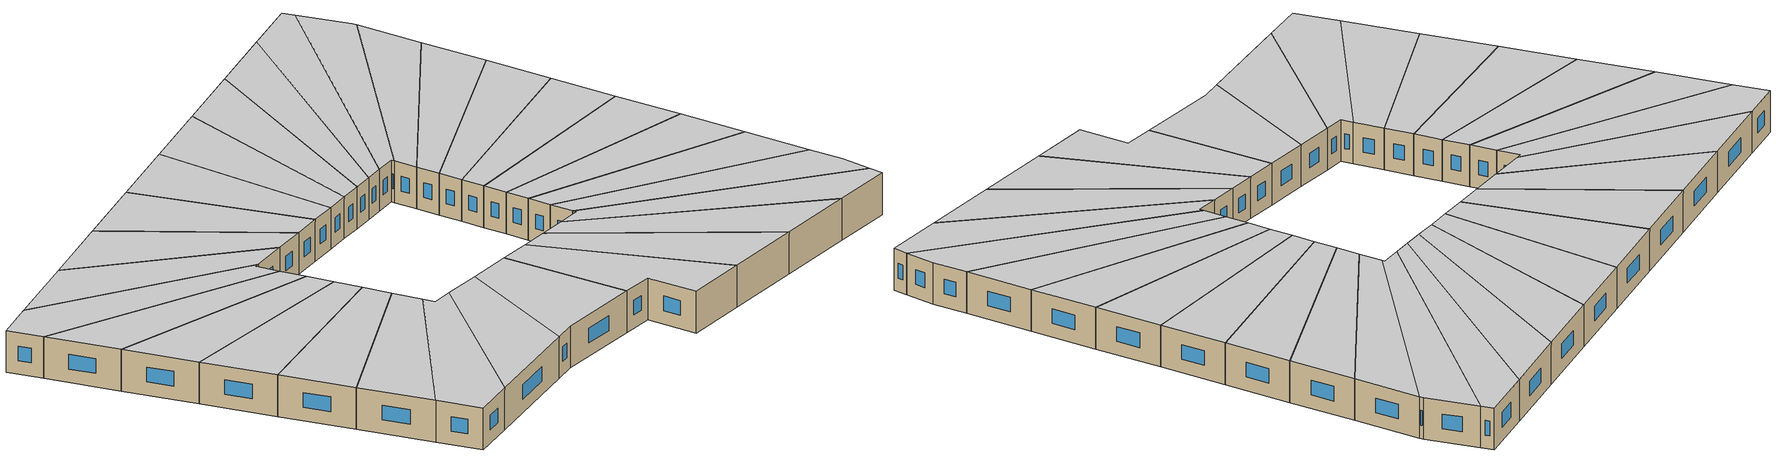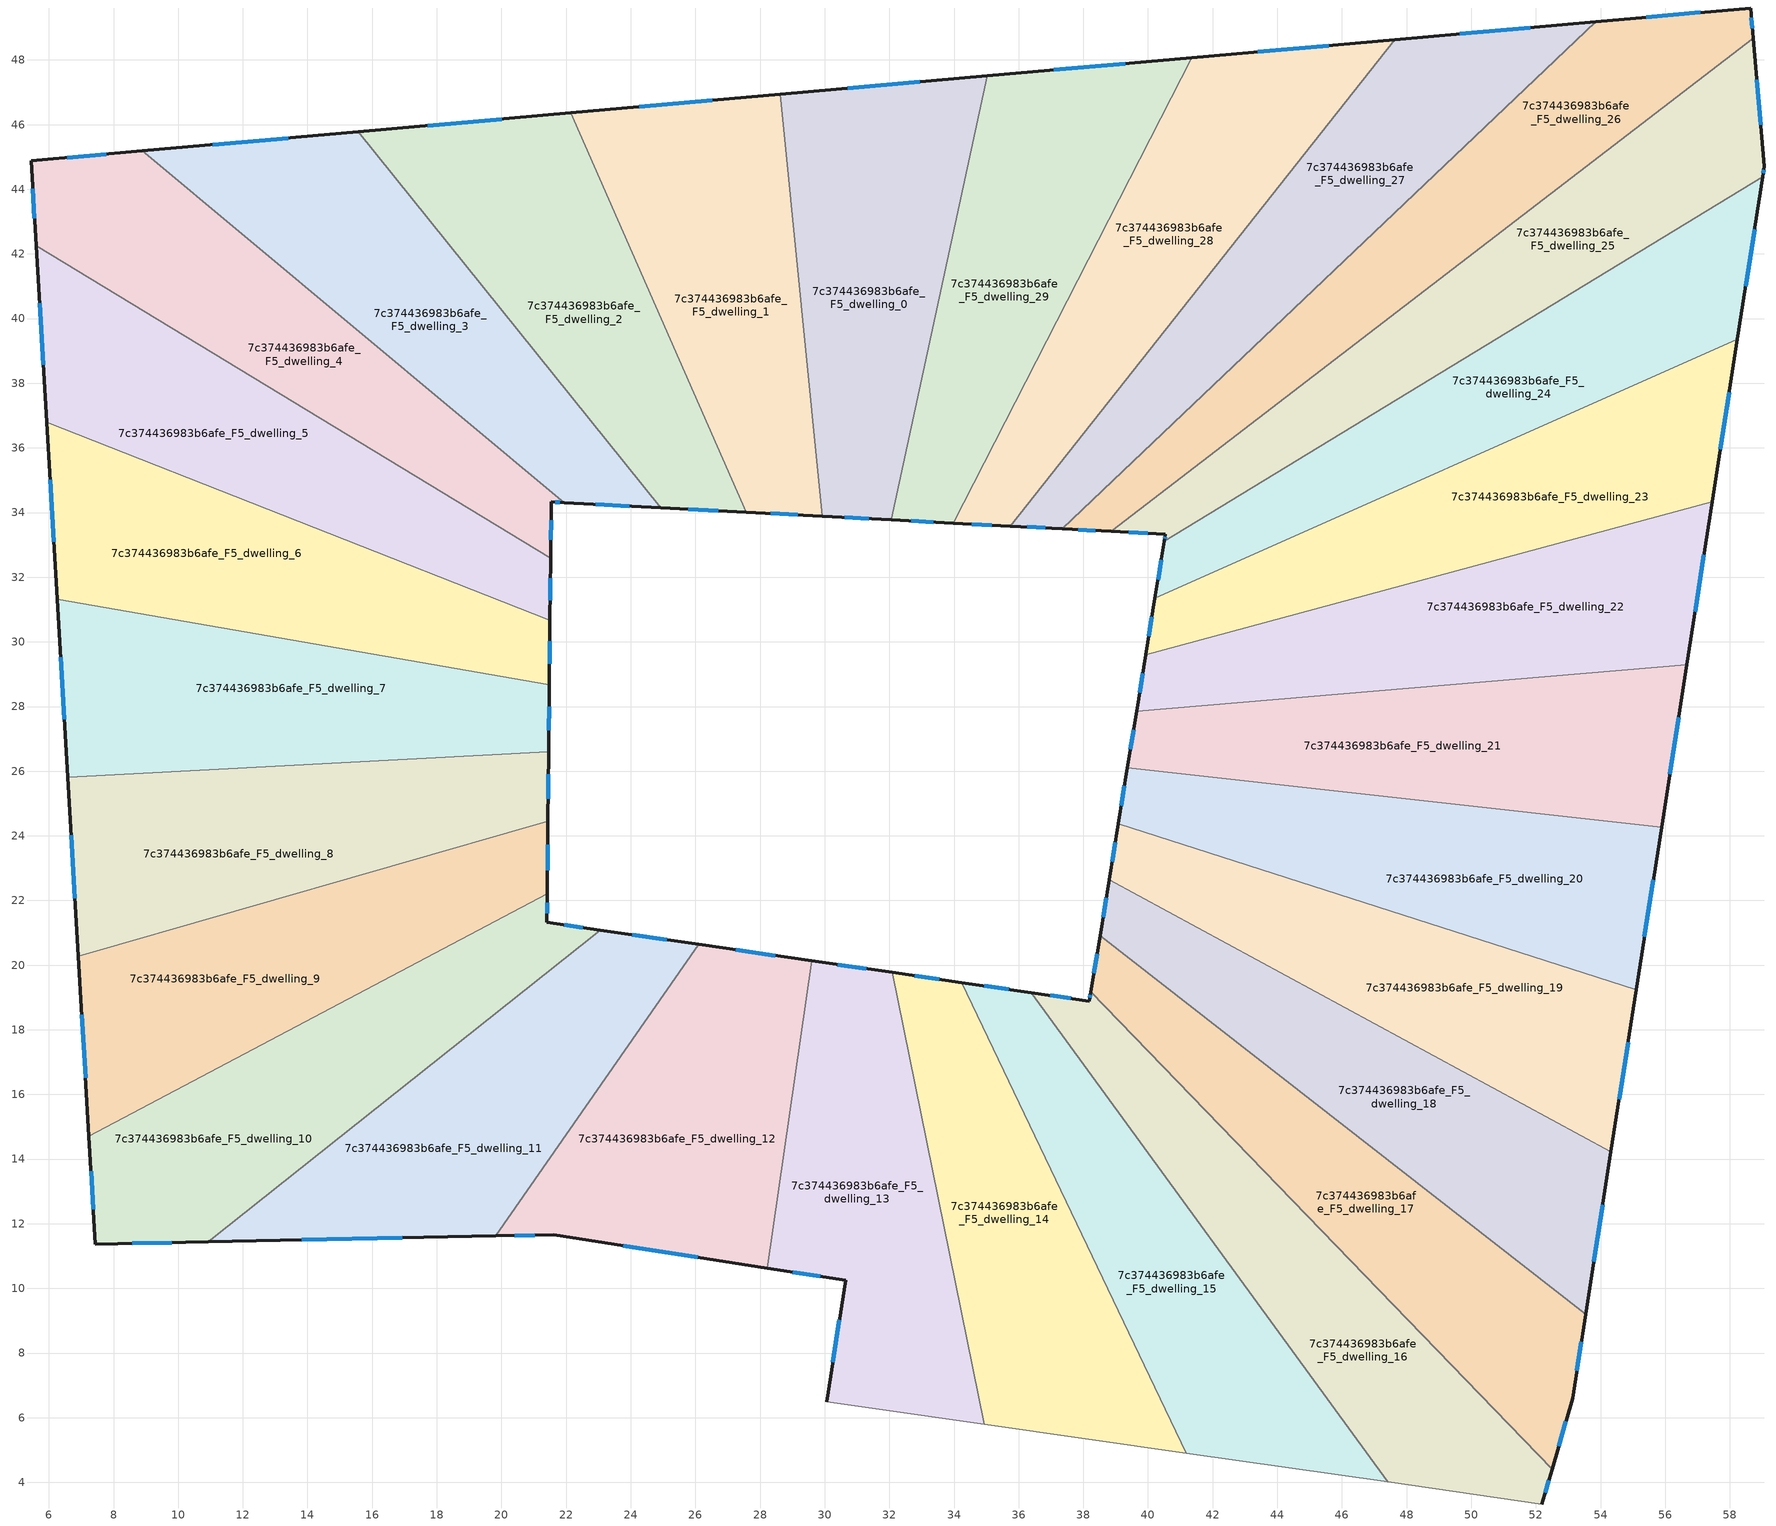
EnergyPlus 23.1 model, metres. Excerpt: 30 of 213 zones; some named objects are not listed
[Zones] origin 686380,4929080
7c374436983b6afe_F5_dwelling_0
 floor to 7c374436983b6afe_F4_dwelling_0 (EU_floor_Construction): 35.02,47.51 32.06,33.78 29.93,33.89 28.63,46.94 z15
 wall outside (EU_wall_Construction): 29.93,33.89 32.06,33.78 / 35.02,47.51 28.63,46.94 z15:18
 wall to 7c374436983b6afe_F5_dwelling_1 (EU_wall_Construction): 28.63,46.94 29.93,33.89 z15:18
 wall to 7c374436983b6afe_F5_dwelling_29 (EU_wall_Construction): 32.06,33.78 35.02,47.51 z15:18
 window (EU_Window_Construction): 30.62,33.85 31.36,33.81 / 32.94,47.32 30.71,47.12 z15.98:17.02
 ceiling to 7c374436983b6afe_F6_dwelling_0 (EU_floor_Construction): 32.06,33.78 35.02,47.51 28.63,46.94 29.93,33.89 z18
7c374436983b6afe_F5_dwelling_1
 floor to 7c374436983b6afe_F4_dwelling_1 (EU_floor_Construction): 28.63,46.94 29.93,33.89 27.57,34.01 22.15,46.36 z15
 wall outside (EU_wall_Construction): 27.57,34.01 29.93,33.89 / 28.63,46.94 22.15,46.36 z15:18
 wall to 7c374436983b6afe_F5_dwelling_2 (EU_wall_Construction): 22.15,46.36 27.57,34.01 z15:18
 window (EU_Window_Construction): 28.34,33.97 29.16,33.93 / 26.52,46.75 24.26,46.55 z15.98:17.02
 ceiling to 7c374436983b6afe_F6_dwelling_1 (EU_floor_Construction): 29.93,33.89 28.63,46.94 22.15,46.36 27.57,34.01 z18
7c374436983b6afe_F5_dwelling_10
 floor to 7c374436983b6afe_F4_dwelling_10 (EU_floor_Construction): 23.06,21.08 10.93,11.44 7.44,11.37 7.24,14.71 21.42,22.21 21.41,21.32 z15
 wall outside (EU_wall_Construction): 23.06,21.08 21.41,21.32 21.42,22.21 / 7.24,14.71 7.44,11.37 10.93,11.44 z15:18
 wall to 7c374436983b6afe_F5_dwelling_9 (EU_wall_Construction): 21.42,22.21 7.24,14.71 z15:18
 wall to 7c374436983b6afe_F5_dwelling_11 (EU_wall_Construction): 10.93,11.44 23.06,21.08 z15:18
 window (EU_Window_Construction): 21.41,21.61 21.42,21.92 / 22.52,21.16 21.95,21.24 / 8.57,11.39 9.8,11.42 / 7.31,13.62 7.37,12.46 z15.98:17.02
 ceiling to 7c374436983b6afe_F6_dwelling_10 (EU_floor_Construction): 23.06,21.08 21.41,21.32 21.42,22.21 7.24,14.71 7.44,11.37 10.93,11.44 z18
7c374436983b6afe_F5_dwelling_11
 floor to 7c374436983b6afe_F4_dwelling_11 (EU_floor_Construction): 26.11,20.64 19.82,11.62 10.93,11.44 23.06,21.08 z15
 wall outside (EU_wall_Construction): 26.11,20.64 23.06,21.08 / 10.93,11.44 19.82,11.62 z15:18
 wall to 7c374436983b6afe_F5_dwelling_12 (EU_wall_Construction): 19.82,11.62 26.11,20.64 z15:18
 window (EU_Window_Construction): 25.12,20.78 24.05,20.94 / 13.82,11.5 16.93,11.56 z15.98:17.02
 ceiling to 7c374436983b6afe_F6_dwelling_11 (EU_floor_Construction): 19.82,11.62 26.11,20.64 23.06,21.08 10.93,11.44 z18
7c374436983b6afe_F5_dwelling_12
 floor to 7c374436983b6afe_F4_dwelling_12 (EU_floor_Construction): 29.6,20.13 28.22,10.63 21.62,11.66 19.82,11.62 26.11,20.64 z15
 wall outside (EU_wall_Construction): 29.6,20.13 26.11,20.64 / 19.82,11.62 21.62,11.66 28.22,10.63 z15:18
 wall to 7c374436983b6afe_F5_dwelling_13 (EU_wall_Construction): 28.22,10.63 29.6,20.13 z15:18
 window (EU_Window_Construction): 28.47,20.3 27.25,20.47 / 23.77,11.32 26.07,10.96 / 20.41,11.64 21.03,11.65 z15.98:17.02
 ceiling to 7c374436983b6afe_F6_dwelling_12 (EU_floor_Construction): 28.22,10.63 29.6,20.13 26.11,20.64 19.82,11.62 21.62,11.66 z18
7c374436983b6afe_F5_dwelling_13
 floor to 7c374436983b6afe_F4_dwelling_13 (EU_floor_Construction): 32.09,19.77 34.93,5.8 30.06,6.5 30.65,10.25 28.22,10.63 29.6,20.13 z15
 wall outside (EU_wall_Construction): 32.09,19.77 29.6,20.13 / 28.22,10.63 30.65,10.25 30.06,6.5 z15:18
 wall to 7c374436983b6afe_F5_dwelling_14 (EU_wall_Construction): 34.93,5.8 32.09,19.77 z15:18
 wall adiabatic (EU_wall_Construction): 30.06,6.5 34.93,5.8 z15:18
 window (EU_Window_Construction): 31.28,19.89 30.41,20.02 / 30.46,9.03 30.25,7.72 / 29.01,10.51 29.86,10.37 z15.98:17.02
 ceiling to 7c374436983b6afe_F6_dwelling_13 (EU_floor_Construction): 34.93,5.8 32.09,19.77 29.6,20.13 28.22,10.63 30.65,10.25 30.06,6.5 z18
7c374436983b6afe_F5_dwelling_14
 floor to 7c374436983b6afe_F4_dwelling_14 (EU_floor_Construction): 34.24,19.46 41.18,4.91 34.93,5.8 32.09,19.77 z15
 wall outside (EU_wall_Construction): 34.24,19.46 32.09,19.77 z15:18
 wall to 7c374436983b6afe_F5_dwelling_15 (EU_wall_Construction): 41.18,4.91 34.24,19.46 z15:18
 wall adiabatic (EU_wall_Construction): 34.93,5.8 41.18,4.91 z15:18
 window (EU_Window_Construction): 33.54,19.56 32.79,19.67 z15.98:17.02
 ceiling to 7c374436983b6afe_F6_dwelling_14 (EU_floor_Construction): 41.18,4.91 34.24,19.46 32.09,19.77 34.93,5.8 z18
7c374436983b6afe_F5_dwelling_15
 floor to 7c374436983b6afe_F4_dwelling_15 (EU_floor_Construction): 36.39,19.15 47.42,4.01 41.18,4.91 34.24,19.46 z15
 wall outside (EU_wall_Construction): 36.39,19.15 34.24,19.46 z15:18
 wall to 7c374436983b6afe_F5_dwelling_16 (EU_wall_Construction): 47.42,4.01 36.39,19.15 z15:18
 wall adiabatic (EU_wall_Construction): 41.18,4.91 47.42,4.01 z15:18
 window (EU_Window_Construction): 35.69,19.25 34.94,19.36 z15.98:17.02
 ceiling to 7c374436983b6afe_F6_dwelling_15 (EU_floor_Construction): 47.42,4.01 36.39,19.15 34.24,19.46 41.18,4.91 z18
7c374436983b6afe_F5_dwelling_16
 floor to 7c374436983b6afe_F4_dwelling_16 (EU_floor_Construction): 38.24,19.18 52.5,4.41 52.19,3.33 47.42,4.01 36.39,19.15 38.19,18.89 z15
 wall outside (EU_wall_Construction): 38.24,19.18 38.19,18.89 36.39,19.15 / 52.19,3.33 52.5,4.41 z15:18
 wall to 7c374436983b6afe_F5_dwelling_17 (EU_wall_Construction): 52.5,4.41 38.24,19.18 z15:18
 wall adiabatic (EU_wall_Construction): 47.42,4.01 52.19,3.33 z15:18
 window (EU_Window_Construction): 37.6,18.97 36.98,19.07 / 38.22,19.09 38.2,18.98 / 52.29,3.68 52.4,4.06 z15.98:17.02
 ceiling to 7c374436983b6afe_F6_dwelling_16 (EU_floor_Construction): 52.19,3.33 52.5,4.41 38.24,19.18 38.19,18.89 36.39,19.15 47.42,4.01 z18
7c374436983b6afe_F5_dwelling_17
 floor to 7c374436983b6afe_F4_dwelling_17 (EU_floor_Construction): 53.54,9.2 53.14,6.61 52.5,4.41 38.24,19.18 38.52,20.91 z15
 wall outside (EU_wall_Construction): 38.52,20.91 38.24,19.18 / 52.5,4.41 53.14,6.61 53.54,9.2 z15:18
 wall to 7c374436983b6afe_F5_dwelling_18 (EU_wall_Construction): 53.54,9.2 38.52,20.91 z15:18
 window (EU_Window_Construction): 38.43,20.35 38.33,19.74 / 53.27,7.45 53.41,8.36 / 52.71,5.12 52.93,5.89 z15.98:17.02
 ceiling to 7c374436983b6afe_F6_dwelling_17 (EU_floor_Construction): 52.5,4.41 53.14,6.61 53.54,9.2 38.52,20.91 38.24,19.18 z18
7c374436983b6afe_F5_dwelling_18
 floor to 7c374436983b6afe_F4_dwelling_18 (EU_floor_Construction): 54.32,14.22 53.54,9.2 38.52,20.91 38.8,22.64 z15
 wall outside (EU_wall_Construction): 38.8,22.64 38.52,20.91 / 53.54,9.2 54.32,14.22 z15:18
 wall to 7c374436983b6afe_F5_dwelling_19 (EU_wall_Construction): 54.32,14.22 38.8,22.64 z15:18
 window (EU_Window_Construction): 38.71,22.08 38.61,21.47 / 53.8,10.83 54.07,12.59 z15.98:17.02
 ceiling to 7c374436983b6afe_F6_dwelling_18 (EU_floor_Construction): 53.54,9.2 54.32,14.22 38.8,22.64 38.52,20.91 z18
7c374436983b6afe_F5_dwelling_19
 floor to 7c374436983b6afe_F4_dwelling_19 (EU_floor_Construction): 55.1,19.24 54.32,14.22 38.8,22.64 39.08,24.37 z15
 wall outside (EU_wall_Construction): 39.08,24.37 38.8,22.64 / 54.32,14.22 55.1,19.24 z15:18
 wall to 7c374436983b6afe_F5_dwelling_20 (EU_wall_Construction): 55.1,19.24 39.08,24.37 z15:18
 window (EU_Window_Construction): 38.99,23.81 38.89,23.2 / 54.58,15.85 54.85,17.61 z15.98:17.02
 ceiling to 7c374436983b6afe_F6_dwelling_19 (EU_floor_Construction): 54.32,14.22 55.1,19.24 39.08,24.37 38.8,22.64 z18
7c374436983b6afe_F5_dwelling_2
 floor to 7c374436983b6afe_F4_dwelling_2 (EU_floor_Construction): 22.15,46.36 27.57,34.01 24.93,34.15 15.58,45.78 z15
 wall outside (EU_wall_Construction): 24.93,34.15 27.57,34.01 / 22.15,46.36 15.58,45.78 z15:18
 wall to 7c374436983b6afe_F5_dwelling_3 (EU_wall_Construction): 15.58,45.78 24.93,34.15 z15:18
 window (EU_Window_Construction): 25.78,34.11 26.71,34.06 / 20.01,46.17 17.71,45.97 z15.98:17.02
 ceiling to 7c374436983b6afe_F6_dwelling_2 (EU_floor_Construction): 27.57,34.01 22.15,46.36 15.58,45.78 24.93,34.15 z18
7c374436983b6afe_F5_dwelling_20
 floor to 7c374436983b6afe_F4_dwelling_20 (EU_floor_Construction): 55.89,24.27 55.1,19.24 39.08,24.37 39.36,26.11 z15
 wall outside (EU_wall_Construction): 39.36,26.11 39.08,24.37 / 55.1,19.24 55.89,24.27 z15:18
 wall to 7c374436983b6afe_F5_dwelling_21 (EU_wall_Construction): 55.89,24.27 39.36,26.11 z15:18
 window (EU_Window_Construction): 39.27,25.54 39.17,24.94 / 55.36,20.88 55.63,22.64 z15.98:17.02
 ceiling to 7c374436983b6afe_F6_dwelling_20 (EU_floor_Construction): 55.1,19.24 55.89,24.27 39.36,26.11 39.08,24.37 z18
7c374436983b6afe_F5_dwelling_21
 floor to 7c374436983b6afe_F4_dwelling_21 (EU_floor_Construction): 56.67,29.3 55.89,24.27 39.36,26.11 39.65,27.85 z15
 wall outside (EU_wall_Construction): 39.65,27.85 39.36,26.11 / 55.89,24.27 56.67,29.3 z15:18
 wall to 7c374436983b6afe_F5_dwelling_22 (EU_wall_Construction): 56.67,29.3 39.65,27.85 z15:18
 window (EU_Window_Construction): 39.55,27.28 39.46,26.67 / 56.14,25.91 56.42,27.66 z15.98:17.02
 ceiling to 7c374436983b6afe_F6_dwelling_21 (EU_floor_Construction): 55.89,24.27 56.67,29.3 39.65,27.85 39.36,26.11 z18
7c374436983b6afe_F5_dwelling_22
 floor to 7c374436983b6afe_F4_dwelling_22 (EU_floor_Construction): 57.45,34.33 56.67,29.3 39.65,27.85 39.93,29.6 z15
 wall outside (EU_wall_Construction): 39.93,29.6 39.65,27.85 / 56.67,29.3 57.45,34.33 z15:18
 wall to 7c374436983b6afe_F5_dwelling_23 (EU_wall_Construction): 57.45,34.33 39.93,29.6 z15:18
 window (EU_Window_Construction): 39.84,29.03 39.74,28.42 / 56.92,30.93 57.2,32.69 z15.98:17.02
 ceiling to 7c374436983b6afe_F6_dwelling_22 (EU_floor_Construction): 56.67,29.3 57.45,34.33 39.93,29.6 39.65,27.85 z18
7c374436983b6afe_F5_dwelling_23
 floor to 7c374436983b6afe_F4_dwelling_23 (EU_floor_Construction): 58.24,39.36 57.45,34.33 39.93,29.6 40.22,31.35 z15
 wall outside (EU_wall_Construction): 40.22,31.35 39.93,29.6 / 57.45,34.33 58.24,39.36 z15:18
 wall to 7c374436983b6afe_F5_dwelling_24 (EU_wall_Construction): 58.24,39.36 40.22,31.35 z15:18
 window (EU_Window_Construction): 40.12,30.78 40.02,30.17 / 57.71,35.96 57.98,37.72 z15.98:17.02
 ceiling to 7c374436983b6afe_F6_dwelling_23 (EU_floor_Construction): 57.45,34.33 58.24,39.36 40.22,31.35 39.93,29.6 z18
7c374436983b6afe_F5_dwelling_24
 floor to 7c374436983b6afe_F4_dwelling_24 (EU_floor_Construction): 59.02,44.39 58.24,39.36 40.22,31.35 40.5,33.11 z15
 wall outside (EU_wall_Construction): 40.5,33.11 40.22,31.35 / 58.24,39.36 59.02,44.39 z15:18
 wall to 7c374436983b6afe_F5_dwelling_25 (EU_wall_Construction): 59.02,44.39 40.5,33.11 z15:18
 window (EU_Window_Construction): 40.41,32.54 40.31,31.93 / 58.49,41 58.77,42.76 z15.98:17.02
 ceiling to 7c374436983b6afe_F6_dwelling_24 (EU_floor_Construction): 58.24,39.36 59.02,44.39 40.5,33.11 40.22,31.35 z18
7c374436983b6afe_F5_dwelling_25
 floor to 7c374436983b6afe_F4_dwelling_25 (EU_floor_Construction): 58.72,48.67 59.07,44.71 59.02,44.39 40.5,33.11 40.54,33.33 38.86,33.42 z15
 wall outside (EU_wall_Construction): 38.86,33.42 40.54,33.33 40.5,33.11 / 59.02,44.39 59.07,44.71 58.72,48.67 z15:18
 wall to 7c374436983b6afe_F5_dwelling_26 (EU_wall_Construction): 58.72,48.67 38.86,33.42 z15:18
 window (EU_Window_Construction): 40.53,33.26 40.52,33.18 / 39.4,33.39 39.99,33.36 / 58.96,46 58.83,47.38 / 59.04,44.5 59.05,44.61 z15.98:17.02
 ceiling to 7c374436983b6afe_F6_dwelling_25 (EU_floor_Construction): 59.02,44.39 59.07,44.71 58.72,48.67 38.86,33.42 40.54,33.33 40.5,33.11 z18
7c374436983b6afe_F5_dwelling_26
 floor to 7c374436983b6afe_F4_dwelling_26 (EU_floor_Construction): 58.64,49.61 58.72,48.67 38.86,33.42 37.35,33.5 53.85,49.18 z15
 wall outside (EU_wall_Construction): 37.35,33.5 38.86,33.42 / 58.72,48.67 58.64,49.61 53.85,49.18 z15:18
 wall to 7c374436983b6afe_F5_dwelling_27 (EU_wall_Construction): 53.85,49.18 37.35,33.5 z15:18
 window (EU_Window_Construction): 37.84,33.47 38.37,33.44 / 57.08,49.47 55.41,49.32 / 58.69,48.98 58.67,49.3 z15.98:17.02
 ceiling to 7c374436983b6afe_F6_dwelling_26 (EU_floor_Construction): 58.72,48.67 58.64,49.61 53.85,49.18 37.35,33.5 38.86,33.42 z18
7c374436983b6afe_F5_dwelling_27
 floor to 7c374436983b6afe_F4_dwelling_27 (EU_floor_Construction): 53.85,49.18 37.35,33.5 35.74,33.58 47.63,48.63 z15
 wall outside (EU_wall_Construction): 35.74,33.58 37.35,33.5 / 53.85,49.18 47.63,48.63 z15:18
 wall to 7c374436983b6afe_F5_dwelling_28 (EU_wall_Construction): 47.63,48.63 35.74,33.58 z15:18
 window (EU_Window_Construction): 36.27,33.55 36.83,33.52 / 51.83,49 49.65,48.81 z15.98:17.02
 ceiling to 7c374436983b6afe_F6_dwelling_27 (EU_floor_Construction): 53.85,49.18 47.63,48.63 35.74,33.58 37.35,33.5 z18
7c374436983b6afe_F5_dwelling_28
 floor to 7c374436983b6afe_F4_dwelling_28 (EU_floor_Construction): 47.63,48.63 35.74,33.58 33.98,33.67 41.35,48.07 z15
 wall outside (EU_wall_Construction): 33.98,33.67 35.74,33.58 / 47.63,48.63 41.35,48.07 z15:18
 wall to 7c374436983b6afe_F5_dwelling_29 (EU_wall_Construction): 41.35,48.07 33.98,33.67 z15:18
 window (EU_Window_Construction): 34.56,33.64 35.17,33.61 / 45.59,48.45 43.39,48.25 z15.98:17.02
 ceiling to 7c374436983b6afe_F6_dwelling_28 (EU_floor_Construction): 35.74,33.58 47.63,48.63 41.35,48.07 33.98,33.67 z18
7c374436983b6afe_F5_dwelling_29
 floor to 7c374436983b6afe_F4_dwelling_29 (EU_floor_Construction): 41.35,48.07 33.98,33.67 32.06,33.78 35.02,47.51 z15
 wall outside (EU_wall_Construction): 32.06,33.78 33.98,33.67 / 41.35,48.07 35.02,47.51 z15:18
 window (EU_Window_Construction): 32.68,33.74 33.36,33.71 / 39.3,47.89 37.08,47.69 z15.98:17.02
 ceiling to 7c374436983b6afe_F6_dwelling_29 (EU_floor_Construction): 33.98,33.67 41.35,48.07 35.02,47.51 32.06,33.78 z18
7c374436983b6afe_F5_dwelling_3
 floor to 7c374436983b6afe_F4_dwelling_3 (EU_floor_Construction): 15.58,45.78 24.93,34.15 21.94,34.31 8.89,45.18 z15
 wall outside (EU_wall_Construction): 21.94,34.31 24.93,34.15 / 15.58,45.78 8.89,45.18 z15:18
 wall to 7c374436983b6afe_F5_dwelling_4 (EU_wall_Construction): 8.89,45.18 21.94,34.31 z15:18
 window (EU_Window_Construction): 22.91,34.26 23.95,34.2 / 13.4,45.59 11.06,45.38 z15.98:17.02
 ceiling to 7c374436983b6afe_F6_dwelling_3 (EU_floor_Construction): 24.93,34.15 15.58,45.78 8.89,45.18 21.94,34.31 z18
7c374436983b6afe_F5_dwelling_4
 floor to 7c374436983b6afe_F4_dwelling_4 (EU_floor_Construction): 21.54,34.33 21.52,32.59 5.61,42.25 5.45,44.88 8.89,45.18 21.94,34.31 z15
 wall outside (EU_wall_Construction): 21.52,32.59 21.54,34.33 21.94,34.31 / 8.89,45.18 5.45,44.88 5.61,42.25 z15:18
 wall to 7c374436983b6afe_F5_dwelling_5 (EU_wall_Construction): 5.61,42.25 21.52,32.59 z15:18
 window (EU_Window_Construction): 21.67,34.32 21.81,34.31 / 21.53,33.16 21.53,33.76 / 5.5,44.02 5.56,43.1 / 7.77,45.09 6.57,44.98 z15.98:17.02
 ceiling to 7c374436983b6afe_F6_dwelling_4 (EU_floor_Construction): 21.52,32.59 21.54,34.33 21.94,34.31 8.89,45.18 5.45,44.88 5.61,42.25 z18
7c374436983b6afe_F5_dwelling_5
 floor to 7c374436983b6afe_F4_dwelling_5 (EU_floor_Construction): 21.52,32.59 21.5,30.67 5.93,36.79 5.61,42.25 z15
 wall outside (EU_wall_Construction): 21.5,30.67 21.52,32.59 / 5.61,42.25 5.93,36.79 z15:18
 wall to 7c374436983b6afe_F5_dwelling_6 (EU_wall_Construction): 5.93,36.79 21.5,30.67 z15:18
 window (EU_Window_Construction): 21.51,31.29 21.52,31.97 / 5.71,40.47 5.82,38.57 z15.98:17.02
 ceiling to 7c374436983b6afe_F6_dwelling_5 (EU_floor_Construction): 21.5,30.67 21.52,32.59 5.61,42.25 5.93,36.79 z18
7c374436983b6afe_F5_dwelling_6
 floor to 7c374436983b6afe_F4_dwelling_6 (EU_floor_Construction): 21.5,30.67 21.48,28.67 6.26,31.32 5.93,36.79 z15
 wall outside (EU_wall_Construction): 21.48,28.67 21.5,30.67 / 5.93,36.79 6.26,31.32 z15:18
 wall to 7c374436983b6afe_F5_dwelling_7 (EU_wall_Construction): 6.26,31.32 21.48,28.67 z15:18
 window (EU_Window_Construction): 21.49,29.32 21.5,30.02 / 6.04,35.01 6.15,33.1 z15.98:17.02
 ceiling to 7c374436983b6afe_F6_dwelling_6 (EU_floor_Construction): 21.48,28.67 21.5,30.67 5.93,36.79 6.26,31.32 z18
7c374436983b6afe_F5_dwelling_7
 floor to 7c374436983b6afe_F4_dwelling_7 (EU_floor_Construction): 21.48,28.67 21.46,26.6 6.58,25.81 6.26,31.32 z15
 wall outside (EU_wall_Construction): 21.46,26.6 21.48,28.67 / 6.26,31.32 6.58,25.81 z15:18
 wall to 7c374436983b6afe_F5_dwelling_8 (EU_wall_Construction): 6.58,25.81 21.46,26.6 z15:18
 window (EU_Window_Construction): 21.47,27.27 21.48,28 / 6.36,29.53 6.48,27.6 z15.98:17.02
 ceiling to 7c374436983b6afe_F6_dwelling_7 (EU_floor_Construction): 21.46,26.6 21.48,28.67 6.26,31.32 6.58,25.81 z18
7c374436983b6afe_F5_dwelling_8
 floor to 7c374436983b6afe_F4_dwelling_8 (EU_floor_Construction): 21.46,26.6 21.44,24.45 6.91,20.28 6.58,25.81 z15
 wall outside (EU_wall_Construction): 21.44,24.45 21.46,26.6 / 6.58,25.81 6.91,20.28 z15:18
 wall to 7c374436983b6afe_F5_dwelling_9 (EU_wall_Construction): 6.91,20.28 21.44,24.45 z15:18
 window (EU_Window_Construction): 21.45,25.15 21.45,25.9 / 6.69,24.01 6.8,22.08 z15.98:17.02
 ceiling to 7c374436983b6afe_F6_dwelling_8 (EU_floor_Construction): 21.44,24.45 21.46,26.6 6.58,25.81 6.91,20.28 z18
7c374436983b6afe_F5_dwelling_9
 floor to 7c374436983b6afe_F4_dwelling_9 (EU_floor_Construction): 21.44,24.45 21.42,22.21 7.24,14.71 6.91,20.28 z15
 wall outside (EU_wall_Construction): 21.42,22.21 21.44,24.45 / 6.91,20.28 7.24,14.71 z15:18
 window (EU_Window_Construction): 21.43,22.94 21.43,23.72 / 7.02,18.46 7.13,16.52 z15.98:17.02
 ceiling to 7c374436983b6afe_F6_dwelling_9 (EU_floor_Construction): 21.42,22.21 21.44,24.45 6.91,20.28 7.24,14.71 z18
[Building]
EU S2 Campaign: North Axis=0; Terrain=City; Solar Distribution=FullExterior
[Site:Location]
Bologna: Latitude=44.5; Longitude=11.25; Time Zone=1; Elevation=37
[SizingPeriod:WeatherFileDays]
AnnualSizingPeriod: Begin Month=1; Begin Day of Month=1; End Month=12; End Day of Month=31; Day of Week for Start Day=Monday; Use Weather File Daylight Saving Period=No; Use Weather File Rain and Snow Indicators=No
[MATERIAL]
EU_InternalMass_Material: Roughness=MediumRough; Thickness=0.1; Conductivity=1; Density=1800; Specific Heat=900; Thermal Absorptance=0.9; Solar Absorptance=0.7; Visible Absorptance=0.7
[MATERIAL:NOMASS] Roughness=MediumRough; Thermal Absorptance=0.9; Solar Absorptance=0.7; Visible Absorptance=0.7
Name | Thermal Resistance
EU_wall_NoMass | 0.905828
EU_floor_NoMass | 0.67114
[WINDOWMATERIAL:SIMPLEGLAZINGSYSTEM]
EU_Window_SimpleGlazing: UFactor=4.52486; Solar Heat Gain Coefficient=0.85; Visible Transmittance=0.85
[CONSTRUCTION]
EU_wall_Construction: EU_wall_NoMass
EU_floor_Construction: EU_floor_NoMass
EU_Window_Construction: EU_Window_SimpleGlazing
EU_InternalMass_Construction: EU_InternalMass_Material
[ZONE] Type=1; Multiplier=1; Ceiling Height=autocalculate; Floor Area=autocalculate; Part of Total Floor Area=Yes
Name | Volume
7c374436983b6afe_F5_dwelling_0 | 170.665
7c374436983b6afe_F5_dwelling_1; 7c374436983b6afe_F5_dwelling_13 | 170.67
7c374436983b6afe_F5_dwelling_10; 7c374436983b6afe_F5_dwelling_11 | 170.671
7c374436983b6afe_F5_dwelling_12; 7c374436983b6afe_F5_dwelling_16 | 170.645
7c374436983b6afe_F5_dwelling_14 | 170.666
7c374436983b6afe_F5_dwelling_15; 7c374436983b6afe_F5_dwelling_22 | 170.657
7c374436983b6afe_F5_dwelling_17; 7c374436983b6afe_F5_dwelling_28 | 170.662
7c374436983b6afe_F5_dwelling_18 | 170.675
7c374436983b6afe_F5_dwelling_19 | 170.64
7c374436983b6afe_F5_dwelling_2 | 170.672
7c374436983b6afe_F5_dwelling_20 | 170.673
7c374436983b6afe_F5_dwelling_21; 7c374436983b6afe_F5_dwelling_24 | 170.642
7c374436983b6afe_F5_dwelling_23 | 170.679
7c374436983b6afe_F5_dwelling_25 | 170.644
7c374436983b6afe_F5_dwelling_26 | 170.659
7c374436983b6afe_F5_dwelling_27 | 170.634
7c374436983b6afe_F5_dwelling_29 | 170.641
7c374436983b6afe_F5_dwelling_3 | 170.626
7c374436983b6afe_F5_dwelling_4 | 170.688
7c374436983b6afe_F5_dwelling_5; 7c374436983b6afe_F5_dwelling_9 | 170.664
7c374436983b6afe_F5_dwelling_6 | 170.636
7c374436983b6afe_F5_dwelling_7 | 170.685
7c374436983b6afe_F5_dwelling_8 | 170.629
[INTERNALMASS] Construction=EU_InternalMass_Construction
Name | Zone or ZoneList | Surface Area
7c374436983b6afe_F5_dwelling_0_EU_InternalMass | 7c374436983b6afe_F5_dwelling_0 | 56.8885
7c374436983b6afe_F5_dwelling_1_EU_InternalMass | 7c374436983b6afe_F5_dwelling_1 | 56.8903
7c374436983b6afe_F5_dwelling_2_EU_InternalMass | 7c374436983b6afe_F5_dwelling_2 | 56.8904
7c374436983b6afe_F5_dwelling_3_EU_InternalMass | 7c374436983b6afe_F5_dwelling_3 | 56.8753
7c374436983b6afe_F5_dwelling_4_EU_InternalMass | 7c374436983b6afe_F5_dwelling_4 | 56.8961
7c374436983b6afe_F5_dwelling_5_EU_InternalMass | 7c374436983b6afe_F5_dwelling_5 | 56.8881
7c374436983b6afe_F5_dwelling_6_EU_InternalMass | 7c374436983b6afe_F5_dwelling_6 | 56.8788
7c374436983b6afe_F5_dwelling_7_EU_InternalMass | 7c374436983b6afe_F5_dwelling_7 | 56.895
7c374436983b6afe_F5_dwelling_8_EU_InternalMass | 7c374436983b6afe_F5_dwelling_8 | 56.8762
7c374436983b6afe_F5_dwelling_9_EU_InternalMass | 7c374436983b6afe_F5_dwelling_9 | 56.8882
7c374436983b6afe_F5_dwelling_10_EU_InternalMass | 7c374436983b6afe_F5_dwelling_10 | 56.8904
7c374436983b6afe_F5_dwelling_11_EU_InternalMass | 7c374436983b6afe_F5_dwelling_11 | 56.8899
7c374436983b6afe_F5_dwelling_12_EU_InternalMass | 7c374436983b6afe_F5_dwelling_12 | 56.8817
7c374436983b6afe_F5_dwelling_13_EU_InternalMass | 7c374436983b6afe_F5_dwelling_13 | 56.8901
7c374436983b6afe_F5_dwelling_14_EU_InternalMass | 7c374436983b6afe_F5_dwelling_14 | 56.8885
7c374436983b6afe_F5_dwelling_15_EU_InternalMass | 7c374436983b6afe_F5_dwelling_15 | 56.886
7c374436983b6afe_F5_dwelling_16_EU_InternalMass | 7c374436983b6afe_F5_dwelling_16 | 56.8821
7c374436983b6afe_F5_dwelling_17_EU_InternalMass | 7c374436983b6afe_F5_dwelling_17 | 56.8875
7c374436983b6afe_F5_dwelling_18_EU_InternalMass | 7c374436983b6afe_F5_dwelling_18 | 56.8913
7c374436983b6afe_F5_dwelling_19_EU_InternalMass | 7c374436983b6afe_F5_dwelling_19 | 56.8802
7c374436983b6afe_F5_dwelling_20_EU_InternalMass | 7c374436983b6afe_F5_dwelling_20 | 56.8911
7c374436983b6afe_F5_dwelling_21_EU_InternalMass | 7c374436983b6afe_F5_dwelling_21 | 56.8805
7c374436983b6afe_F5_dwelling_22_EU_InternalMass | 7c374436983b6afe_F5_dwelling_22 | 56.8858
7c374436983b6afe_F5_dwelling_23_EU_InternalMass | 7c374436983b6afe_F5_dwelling_23 | 56.8931
7c374436983b6afe_F5_dwelling_24_EU_InternalMass | 7c374436983b6afe_F5_dwelling_24 | 56.8809
7c374436983b6afe_F5_dwelling_25_EU_InternalMass | 7c374436983b6afe_F5_dwelling_25 | 56.8812
7c374436983b6afe_F5_dwelling_26_EU_InternalMass | 7c374436983b6afe_F5_dwelling_26 | 56.8862
7c374436983b6afe_F5_dwelling_27_EU_InternalMass | 7c374436983b6afe_F5_dwelling_27 | 56.8782
7c374436983b6afe_F5_dwelling_28_EU_InternalMass | 7c374436983b6afe_F5_dwelling_28 | 56.8871
7c374436983b6afe_F5_dwelling_29_EU_InternalMass | 7c374436983b6afe_F5_dwelling_29 | 56.8806
[OTHEREQUIPMENT] Fuel Type=Electricity; Design Level Calculation Method=Watts/Area; Power per Zone Floor Area=1; Fraction Latent=0; Fraction Radiant=0; Fraction Lost=0; Carbon Dioxide Generation Rate=0; EndUse Subcategory=EU_Step8_InternalGains
Name | Zone or ZoneList or Space or SpaceList | Schedule
EU_Step8_InternalGain_7c374436983b6afe_F5_dwelling_0_f000 | 7c374436983b6afe_F5_dwelling_0 | EU_Step8_GainSchedule_7c374436983b6afe_F5_dwelling_0_f000
EU_Step8_InternalGain_7c374436983b6afe_F5_dwelling_1_f000 | 7c374436983b6afe_F5_dwelling_1 | EU_Step8_GainSchedule_7c374436983b6afe_F5_dwelling_1_f000
EU_Step8_InternalGain_7c374436983b6afe_F5_dwelling_2_f000 | 7c374436983b6afe_F5_dwelling_2 | EU_Step8_GainSchedule_7c374436983b6afe_F5_dwelling_2_f000
EU_Step8_InternalGain_7c374436983b6afe_F5_dwelling_3_f000 | 7c374436983b6afe_F5_dwelling_3 | EU_Step8_GainSchedule_7c374436983b6afe_F5_dwelling_3_f000
EU_Step8_InternalGain_7c374436983b6afe_F5_dwelling_4_f000 | 7c374436983b6afe_F5_dwelling_4 | EU_Step8_GainSchedule_7c374436983b6afe_F5_dwelling_4_f000
EU_Step8_InternalGain_7c374436983b6afe_F5_dwelling_5_f000 | 7c374436983b6afe_F5_dwelling_5 | EU_Step8_GainSchedule_7c374436983b6afe_F5_dwelling_5_f000
EU_Step8_InternalGain_7c374436983b6afe_F5_dwelling_6_f000 | 7c374436983b6afe_F5_dwelling_6 | EU_Step8_GainSchedule_7c374436983b6afe_F5_dwelling_6_f000
EU_Step8_InternalGain_7c374436983b6afe_F5_dwelling_7_f000 | 7c374436983b6afe_F5_dwelling_7 | EU_Step8_GainSchedule_7c374436983b6afe_F5_dwelling_7_f000
EU_Step8_InternalGain_7c374436983b6afe_F5_dwelling_8_f000 | 7c374436983b6afe_F5_dwelling_8 | EU_Step8_GainSchedule_7c374436983b6afe_F5_dwelling_8_f000
EU_Step8_InternalGain_7c374436983b6afe_F5_dwelling_9_f000 | 7c374436983b6afe_F5_dwelling_9 | EU_Step8_GainSchedule_7c374436983b6afe_F5_dwelling_9_f000
EU_Step8_InternalGain_7c374436983b6afe_F5_dwelling_10_f000 | 7c374436983b6afe_F5_dwelling_10 | EU_Step8_GainSchedule_7c374436983b6afe_F5_dwelling_10_f000
EU_Step8_InternalGain_7c374436983b6afe_F5_dwelling_11_f000 | 7c374436983b6afe_F5_dwelling_11 | EU_Step8_GainSchedule_7c374436983b6afe_F5_dwelling_11_f000
EU_Step8_InternalGain_7c374436983b6afe_F5_dwelling_12_f000 | 7c374436983b6afe_F5_dwelling_12 | EU_Step8_GainSchedule_7c374436983b6afe_F5_dwelling_12_f000
EU_Step8_InternalGain_7c374436983b6afe_F5_dwelling_13_f000 | 7c374436983b6afe_F5_dwelling_13 | EU_Step8_GainSchedule_7c374436983b6afe_F5_dwelling_13_f000
EU_Step8_InternalGain_7c374436983b6afe_F5_dwelling_14_f000 | 7c374436983b6afe_F5_dwelling_14 | EU_Step8_GainSchedule_7c374436983b6afe_F5_dwelling_14_f000
EU_Step8_InternalGain_7c374436983b6afe_F5_dwelling_15_f000 | 7c374436983b6afe_F5_dwelling_15 | EU_Step8_GainSchedule_7c374436983b6afe_F5_dwelling_15_f000
EU_Step8_InternalGain_7c374436983b6afe_F5_dwelling_16_f000 | 7c374436983b6afe_F5_dwelling_16 | EU_Step8_GainSchedule_7c374436983b6afe_F5_dwelling_16_f000
EU_Step8_InternalGain_7c374436983b6afe_F5_dwelling_17_f000 | 7c374436983b6afe_F5_dwelling_17 | EU_Step8_GainSchedule_7c374436983b6afe_F5_dwelling_17_f000
EU_Step8_InternalGain_7c374436983b6afe_F5_dwelling_18_f000 | 7c374436983b6afe_F5_dwelling_18 | EU_Step8_GainSchedule_7c374436983b6afe_F5_dwelling_18_f000
EU_Step8_InternalGain_7c374436983b6afe_F5_dwelling_19_f000 | 7c374436983b6afe_F5_dwelling_19 | EU_Step8_GainSchedule_7c374436983b6afe_F5_dwelling_19_f000
EU_Step8_InternalGain_7c374436983b6afe_F5_dwelling_20_f000 | 7c374436983b6afe_F5_dwelling_20 | EU_Step8_GainSchedule_7c374436983b6afe_F5_dwelling_20_f000
EU_Step8_InternalGain_7c374436983b6afe_F5_dwelling_21_f000 | 7c374436983b6afe_F5_dwelling_21 | EU_Step8_GainSchedule_7c374436983b6afe_F5_dwelling_21_f000
EU_Step8_InternalGain_7c374436983b6afe_F5_dwelling_22_f000 | 7c374436983b6afe_F5_dwelling_22 | EU_Step8_GainSchedule_7c374436983b6afe_F5_dwelling_22_f000
EU_Step8_InternalGain_7c374436983b6afe_F5_dwelling_23_f000 | 7c374436983b6afe_F5_dwelling_23 | EU_Step8_GainSchedule_7c374436983b6afe_F5_dwelling_23_f000
EU_Step8_InternalGain_7c374436983b6afe_F5_dwelling_24_f000 | 7c374436983b6afe_F5_dwelling_24 | EU_Step8_GainSchedule_7c374436983b6afe_F5_dwelling_24_f000
EU_Step8_InternalGain_7c374436983b6afe_F5_dwelling_25_f000 | 7c374436983b6afe_F5_dwelling_25 | EU_Step8_GainSchedule_7c374436983b6afe_F5_dwelling_25_f000
EU_Step8_InternalGain_7c374436983b6afe_F5_dwelling_26_f000 | 7c374436983b6afe_F5_dwelling_26 | EU_Step8_GainSchedule_7c374436983b6afe_F5_dwelling_26_f000
EU_Step8_InternalGain_7c374436983b6afe_F5_dwelling_27_f000 | 7c374436983b6afe_F5_dwelling_27 | EU_Step8_GainSchedule_7c374436983b6afe_F5_dwelling_27_f000
EU_Step8_InternalGain_7c374436983b6afe_F5_dwelling_28_f000 | 7c374436983b6afe_F5_dwelling_28 | EU_Step8_GainSchedule_7c374436983b6afe_F5_dwelling_28_f000
EU_Step8_InternalGain_7c374436983b6afe_F5_dwelling_29_f000 | 7c374436983b6afe_F5_dwelling_29 | EU_Step8_GainSchedule_7c374436983b6afe_F5_dwelling_29_f000
[ZONEVENTILATION:DESIGNFLOWRATE] Schedule=EU_AlwaysOn; Design Flow Rate Calculation Method=AirChanges/Hour; Air Changes per Hour=0.73129; Ventilation Type=Natural; Fan Pressure Rise=0; Fan Total Efficiency=1; Constant Term Coefficient=1; Temperature Term Coefficient=0; Velocity Term Coefficient=0; Velocity Squared Term Coefficient=0; Minimum Indoor Temperature=-100; Maximum Indoor Temperature=100; Delta Temperature=-100; Minimum Outdoor Temperature=-100; Maximum Outdoor Temperature=100; Maximum Wind Speed=40
Name | Zone or ZoneList or Space or SpaceList
EU_ConstantAir_7c374436983b6afe_F5_dwelling_0 | 7c374436983b6afe_F5_dwelling_0
EU_ConstantAir_7c374436983b6afe_F5_dwelling_1 | 7c374436983b6afe_F5_dwelling_1
EU_ConstantAir_7c374436983b6afe_F5_dwelling_2 | 7c374436983b6afe_F5_dwelling_2
EU_ConstantAir_7c374436983b6afe_F5_dwelling_3 | 7c374436983b6afe_F5_dwelling_3
EU_ConstantAir_7c374436983b6afe_F5_dwelling_4 | 7c374436983b6afe_F5_dwelling_4
EU_ConstantAir_7c374436983b6afe_F5_dwelling_5 | 7c374436983b6afe_F5_dwelling_5
EU_ConstantAir_7c374436983b6afe_F5_dwelling_6 | 7c374436983b6afe_F5_dwelling_6
EU_ConstantAir_7c374436983b6afe_F5_dwelling_7 | 7c374436983b6afe_F5_dwelling_7
EU_ConstantAir_7c374436983b6afe_F5_dwelling_8 | 7c374436983b6afe_F5_dwelling_8
EU_ConstantAir_7c374436983b6afe_F5_dwelling_9 | 7c374436983b6afe_F5_dwelling_9
EU_ConstantAir_7c374436983b6afe_F5_dwelling_10 | 7c374436983b6afe_F5_dwelling_10
EU_ConstantAir_7c374436983b6afe_F5_dwelling_11 | 7c374436983b6afe_F5_dwelling_11
EU_ConstantAir_7c374436983b6afe_F5_dwelling_12 | 7c374436983b6afe_F5_dwelling_12
EU_ConstantAir_7c374436983b6afe_F5_dwelling_13 | 7c374436983b6afe_F5_dwelling_13
EU_ConstantAir_7c374436983b6afe_F5_dwelling_14 | 7c374436983b6afe_F5_dwelling_14
EU_ConstantAir_7c374436983b6afe_F5_dwelling_15 | 7c374436983b6afe_F5_dwelling_15
EU_ConstantAir_7c374436983b6afe_F5_dwelling_16 | 7c374436983b6afe_F5_dwelling_16
EU_ConstantAir_7c374436983b6afe_F5_dwelling_17 | 7c374436983b6afe_F5_dwelling_17
EU_ConstantAir_7c374436983b6afe_F5_dwelling_18 | 7c374436983b6afe_F5_dwelling_18
EU_ConstantAir_7c374436983b6afe_F5_dwelling_19 | 7c374436983b6afe_F5_dwelling_19
EU_ConstantAir_7c374436983b6afe_F5_dwelling_20 | 7c374436983b6afe_F5_dwelling_20
EU_ConstantAir_7c374436983b6afe_F5_dwelling_21 | 7c374436983b6afe_F5_dwelling_21
EU_ConstantAir_7c374436983b6afe_F5_dwelling_22 | 7c374436983b6afe_F5_dwelling_22
EU_ConstantAir_7c374436983b6afe_F5_dwelling_23 | 7c374436983b6afe_F5_dwelling_23
EU_ConstantAir_7c374436983b6afe_F5_dwelling_24 | 7c374436983b6afe_F5_dwelling_24
EU_ConstantAir_7c374436983b6afe_F5_dwelling_25 | 7c374436983b6afe_F5_dwelling_25
EU_ConstantAir_7c374436983b6afe_F5_dwelling_26 | 7c374436983b6afe_F5_dwelling_26
EU_ConstantAir_7c374436983b6afe_F5_dwelling_27 | 7c374436983b6afe_F5_dwelling_27
EU_ConstantAir_7c374436983b6afe_F5_dwelling_28 | 7c374436983b6afe_F5_dwelling_28
EU_ConstantAir_7c374436983b6afe_F5_dwelling_29 | 7c374436983b6afe_F5_dwelling_29
[HVACTEMPLATE:ZONE:IDEALLOADSAIRSYSTEM] System Availability Schedule=EU_AlwaysOn; Maximum Heating Supply Air Temperature=50; Minimum Cooling Supply Air Temperature=13; Maximum Heating Supply Air Humidity Ratio=0.0156; Minimum Cooling Supply Air Humidity Ratio=0.0077; Heating Limit=NoLimit; Cooling Limit=NoLimit; Heating Availability Schedule=EU_AlwaysOn; Cooling Availability Schedule=EU_CoolingOff; Dehumidification Control Type=ConstantSensibleHeatRatio; Cooling Sensible Heat Ratio=0.7; Dehumidification Setpoint=60; Humidification Control Type=None; Humidification Setpoint=30; Outdoor Air Method=None; Outdoor Air Flow Rate per Person=0.00944; Outdoor Air Flow Rate per Zone Floor Area=0; Outdoor Air Flow Rate per Zone=0; Demand Controlled Ventilation Type=None; Outdoor Air Economizer Type=NoEconomizer; Heat Recovery Type=None; Sensible Heat Recovery Effectiveness=0.7; Latent Heat Recovery Effectiveness=0.65
Name | Template Thermostat
7c374436983b6afe_F5_dwelling_0 | EU_HeatOnly_7c374436983b6afe_F5_dwelling_0
7c374436983b6afe_F5_dwelling_1 | EU_HeatOnly_7c374436983b6afe_F5_dwelling_1
7c374436983b6afe_F5_dwelling_2 | EU_HeatOnly_7c374436983b6afe_F5_dwelling_2
7c374436983b6afe_F5_dwelling_3 | EU_HeatOnly_7c374436983b6afe_F5_dwelling_3
7c374436983b6afe_F5_dwelling_4 | EU_HeatOnly_7c374436983b6afe_F5_dwelling_4
7c374436983b6afe_F5_dwelling_5 | EU_HeatOnly_7c374436983b6afe_F5_dwelling_5
7c374436983b6afe_F5_dwelling_6 | EU_HeatOnly_7c374436983b6afe_F5_dwelling_6
7c374436983b6afe_F5_dwelling_7 | EU_HeatOnly_7c374436983b6afe_F5_dwelling_7
7c374436983b6afe_F5_dwelling_8 | EU_HeatOnly_7c374436983b6afe_F5_dwelling_8
7c374436983b6afe_F5_dwelling_9 | EU_HeatOnly_7c374436983b6afe_F5_dwelling_9
7c374436983b6afe_F5_dwelling_10 | EU_HeatOnly_7c374436983b6afe_F5_dwelling_10
7c374436983b6afe_F5_dwelling_11 | EU_HeatOnly_7c374436983b6afe_F5_dwelling_11
7c374436983b6afe_F5_dwelling_12 | EU_HeatOnly_7c374436983b6afe_F5_dwelling_12
7c374436983b6afe_F5_dwelling_13 | EU_HeatOnly_7c374436983b6afe_F5_dwelling_13
7c374436983b6afe_F5_dwelling_14 | EU_HeatOnly_7c374436983b6afe_F5_dwelling_14
7c374436983b6afe_F5_dwelling_15 | EU_HeatOnly_7c374436983b6afe_F5_dwelling_15
7c374436983b6afe_F5_dwelling_16 | EU_HeatOnly_7c374436983b6afe_F5_dwelling_16
7c374436983b6afe_F5_dwelling_17 | EU_HeatOnly_7c374436983b6afe_F5_dwelling_17
7c374436983b6afe_F5_dwelling_18 | EU_HeatOnly_7c374436983b6afe_F5_dwelling_18
7c374436983b6afe_F5_dwelling_19 | EU_HeatOnly_7c374436983b6afe_F5_dwelling_19
7c374436983b6afe_F5_dwelling_20 | EU_HeatOnly_7c374436983b6afe_F5_dwelling_20
7c374436983b6afe_F5_dwelling_21 | EU_HeatOnly_7c374436983b6afe_F5_dwelling_21
7c374436983b6afe_F5_dwelling_22 | EU_HeatOnly_7c374436983b6afe_F5_dwelling_22
7c374436983b6afe_F5_dwelling_23 | EU_HeatOnly_7c374436983b6afe_F5_dwelling_23
7c374436983b6afe_F5_dwelling_24 | EU_HeatOnly_7c374436983b6afe_F5_dwelling_24
7c374436983b6afe_F5_dwelling_25 | EU_HeatOnly_7c374436983b6afe_F5_dwelling_25
7c374436983b6afe_F5_dwelling_26 | EU_HeatOnly_7c374436983b6afe_F5_dwelling_26
7c374436983b6afe_F5_dwelling_27 | EU_HeatOnly_7c374436983b6afe_F5_dwelling_27
7c374436983b6afe_F5_dwelling_28 | EU_HeatOnly_7c374436983b6afe_F5_dwelling_28
7c374436983b6afe_F5_dwelling_29 | EU_HeatOnly_7c374436983b6afe_F5_dwelling_29
[SIZING:ZONE] Zone Cooling Design Supply Air Temperature Input Method=SupplyAirTemperature; Zone Cooling Design Supply Air Temperature=13; Zone Heating Design Supply Air Temperature Input Method=SupplyAirTemperature; Zone Heating Design Supply Air Temperature=50; Zone Cooling Design Supply Air Humidity Ratio=0.008; Zone Heating Design Supply Air Humidity Ratio=0.008; Cooling Design Air Flow Method=DesignDay; Cooling Design Air Flow Rate=0; Cooling Minimum Air Flow per Zone Floor Area=0.000762; Cooling Minimum Air Flow=0; Cooling Minimum Air Flow Fraction=0.2; Heating Design Air Flow Method=DesignDay; Heating Design Air Flow Rate=0; Heating Maximum Air Flow per Zone Floor Area=0.002032; Heating Maximum Air Flow=0.141576; Heating Maximum Air Flow Fraction=0.3; Account for Dedicated Outdoor Air System=No; Dedicated Outdoor Air System Control Strategy=NeutralSupplyAir; Dedicated Outdoor Air Low Setpoint Temperature for Design=autosize; Dedicated Outdoor Air High Setpoint Temperature for Design=autosize; Zone Load Sizing Method=Sensible Load Only No Latent Load; Zone Latent Cooling Design Supply Air Humidity Ratio Input Method=HumidityRatioDifference; Zone Cooling Design Supply Air Humidity Ratio Difference=0.005; Zone Latent Heating Design Supply Air Humidity Ratio Input Method=HumidityRatioDifference; Zone Humidification Design Supply Air Humidity Ratio Difference=0.005
7c374436983b6afe_F5_dwelling_0; 7c374436983b6afe_F5_dwelling_1; 7c374436983b6afe_F5_dwelling_2; 7c374436983b6afe_F5_dwelling_3; 7c374436983b6afe_F5_dwelling_4; 7c374436983b6afe_F5_dwelling_5; 7c374436983b6afe_F5_dwelling_6; 7c374436983b6afe_F5_dwelling_7; 7c374436983b6afe_F5_dwelling_8; 7c374436983b6afe_F5_dwelling_9; 7c374436983b6afe_F5_dwelling_10; 7c374436983b6afe_F5_dwelling_11; 7c374436983b6afe_F5_dwelling_12; 7c374436983b6afe_F5_dwelling_13; 7c374436983b6afe_F5_dwelling_14; 7c374436983b6afe_F5_dwelling_15; 7c374436983b6afe_F5_dwelling_16; 7c374436983b6afe_F5_dwelling_17; 7c374436983b6afe_F5_dwelling_18; 7c374436983b6afe_F5_dwelling_19; 7c374436983b6afe_F5_dwelling_20; 7c374436983b6afe_F5_dwelling_21; 7c374436983b6afe_F5_dwelling_22; 7c374436983b6afe_F5_dwelling_23; 7c374436983b6afe_F5_dwelling_24; 7c374436983b6afe_F5_dwelling_25; 7c374436983b6afe_F5_dwelling_26; 7c374436983b6afe_F5_dwelling_27; 7c374436983b6afe_F5_dwelling_28; 7c374436983b6afe_F5_dwelling_29
[SCHEDULE:CONSTANT]
Name | Hourly Value
EU_AlwaysOn | 1
EU_CoolingOff | 0
[SCHEDULE:FILE] Column Number=1; Rows to Skip at Top=0; Number of Hours of Data=8760; Column Separator=Comma; Interpolate to Timestep=No; Minutes per Item=60; Adjust Schedule for Daylight Savings=Yes
Name | File
EU_Step8_GainSchedule_7c374436983b6afe_F5_dwelling_0_f000 | ../../schedules/7c374436983b6afe/7c374436983b6afe_F5_dwelling_0_f000_gain.csv
EU_Step8_GainSchedule_7c374436983b6afe_F5_dwelling_1_f000 | ../../schedules/7c374436983b6afe/7c374436983b6afe_F5_dwelling_1_f000_gain.csv
EU_Step8_GainSchedule_7c374436983b6afe_F5_dwelling_2_f000 | ../../schedules/7c374436983b6afe/7c374436983b6afe_F5_dwelling_2_f000_gain.csv
EU_Step8_GainSchedule_7c374436983b6afe_F5_dwelling_3_f000 | ../../schedules/7c374436983b6afe/7c374436983b6afe_F5_dwelling_3_f000_gain.csv
EU_Step8_GainSchedule_7c374436983b6afe_F5_dwelling_4_f000 | ../../schedules/7c374436983b6afe/7c374436983b6afe_F5_dwelling_4_f000_gain.csv
EU_Step8_GainSchedule_7c374436983b6afe_F5_dwelling_5_f000 | ../../schedules/7c374436983b6afe/7c374436983b6afe_F5_dwelling_5_f000_gain.csv
EU_Step8_GainSchedule_7c374436983b6afe_F5_dwelling_6_f000 | ../../schedules/7c374436983b6afe/7c374436983b6afe_F5_dwelling_6_f000_gain.csv
EU_Step8_GainSchedule_7c374436983b6afe_F5_dwelling_7_f000 | ../../schedules/7c374436983b6afe/7c374436983b6afe_F5_dwelling_7_f000_gain.csv
EU_Step8_GainSchedule_7c374436983b6afe_F5_dwelling_8_f000 | ../../schedules/7c374436983b6afe/7c374436983b6afe_F5_dwelling_8_f000_gain.csv
EU_Step8_GainSchedule_7c374436983b6afe_F5_dwelling_9_f000 | ../../schedules/7c374436983b6afe/7c374436983b6afe_F5_dwelling_9_f000_gain.csv
EU_Step8_GainSchedule_7c374436983b6afe_F5_dwelling_10_f000 | ../../schedules/7c374436983b6afe/7c374436983b6afe_F5_dwelling_10_f000_gain.csv
EU_Step8_GainSchedule_7c374436983b6afe_F5_dwelling_11_f000 | ../../schedules/7c374436983b6afe/7c374436983b6afe_F5_dwelling_11_f000_gain.csv
EU_Step8_GainSchedule_7c374436983b6afe_F5_dwelling_12_f000 | ../../schedules/7c374436983b6afe/7c374436983b6afe_F5_dwelling_12_f000_gain.csv
EU_Step8_GainSchedule_7c374436983b6afe_F5_dwelling_13_f000 | ../../schedules/7c374436983b6afe/7c374436983b6afe_F5_dwelling_13_f000_gain.csv
EU_Step8_GainSchedule_7c374436983b6afe_F5_dwelling_14_f000 | ../../schedules/7c374436983b6afe/7c374436983b6afe_F5_dwelling_14_f000_gain.csv
EU_Step8_GainSchedule_7c374436983b6afe_F5_dwelling_15_f000 | ../../schedules/7c374436983b6afe/7c374436983b6afe_F5_dwelling_15_f000_gain.csv
EU_Step8_GainSchedule_7c374436983b6afe_F5_dwelling_16_f000 | ../../schedules/7c374436983b6afe/7c374436983b6afe_F5_dwelling_16_f000_gain.csv
EU_Step8_GainSchedule_7c374436983b6afe_F5_dwelling_17_f000 | ../../schedules/7c374436983b6afe/7c374436983b6afe_F5_dwelling_17_f000_gain.csv
EU_Step8_GainSchedule_7c374436983b6afe_F5_dwelling_18_f000 | ../../schedules/7c374436983b6afe/7c374436983b6afe_F5_dwelling_18_f000_gain.csv
EU_Step8_GainSchedule_7c374436983b6afe_F5_dwelling_19_f000 | ../../schedules/7c374436983b6afe/7c374436983b6afe_F5_dwelling_19_f000_gain.csv
EU_Step8_GainSchedule_7c374436983b6afe_F5_dwelling_20_f000 | ../../schedules/7c374436983b6afe/7c374436983b6afe_F5_dwelling_20_f000_gain.csv
EU_Step8_GainSchedule_7c374436983b6afe_F5_dwelling_21_f000 | ../../schedules/7c374436983b6afe/7c374436983b6afe_F5_dwelling_21_f000_gain.csv
EU_Step8_GainSchedule_7c374436983b6afe_F5_dwelling_22_f000 | ../../schedules/7c374436983b6afe/7c374436983b6afe_F5_dwelling_22_f000_gain.csv
EU_Step8_GainSchedule_7c374436983b6afe_F5_dwelling_23_f000 | ../../schedules/7c374436983b6afe/7c374436983b6afe_F5_dwelling_23_f000_gain.csv
EU_Step8_GainSchedule_7c374436983b6afe_F5_dwelling_24_f000 | ../../schedules/7c374436983b6afe/7c374436983b6afe_F5_dwelling_24_f000_gain.csv
EU_Step8_GainSchedule_7c374436983b6afe_F5_dwelling_25_f000 | ../../schedules/7c374436983b6afe/7c374436983b6afe_F5_dwelling_25_f000_gain.csv
EU_Step8_GainSchedule_7c374436983b6afe_F5_dwelling_26_f000 | ../../schedules/7c374436983b6afe/7c374436983b6afe_F5_dwelling_26_f000_gain.csv
EU_Step8_GainSchedule_7c374436983b6afe_F5_dwelling_27_f000 | ../../schedules/7c374436983b6afe/7c374436983b6afe_F5_dwelling_27_f000_gain.csv
EU_Step8_GainSchedule_7c374436983b6afe_F5_dwelling_28_f000 | ../../schedules/7c374436983b6afe/7c374436983b6afe_F5_dwelling_28_f000_gain.csv
EU_Step8_GainSchedule_7c374436983b6afe_F5_dwelling_29_f000 | ../../schedules/7c374436983b6afe/7c374436983b6afe_F5_dwelling_29_f000_gain.csv
